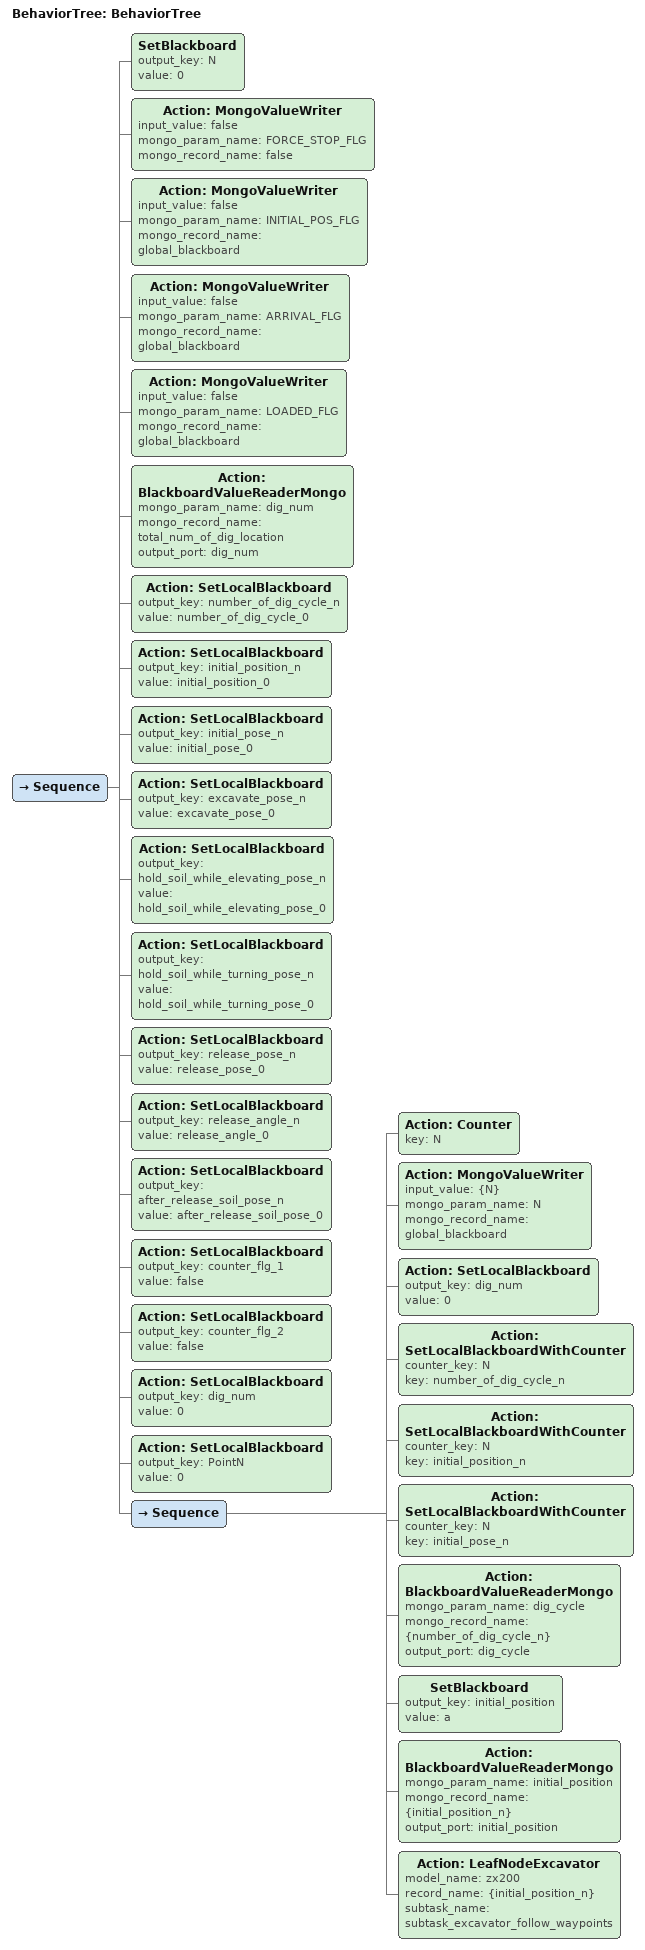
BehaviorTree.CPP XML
<?xml version="1.0"?>
<root main_tree_to_execute="BehaviorTree">
    <BehaviorTree ID="BehaviorTree">
        <Sequence>
            <SetBlackboard output_key="N" value="0"/>
            <Action ID="MongoValueWriter" input_value="false" mongo_param_name="FORCE_STOP_FLG" mongo_record_name="false"/>
            <Action ID="MongoValueWriter" input_value="false" mongo_param_name="INITIAL_POS_FLG" mongo_record_name="global_blackboard"/>
            <Action ID="MongoValueWriter" input_value="false" mongo_param_name="ARRIVAL_FLG" mongo_record_name="global_blackboard"/>
            <Action ID="MongoValueWriter" input_value="false" mongo_param_name="LOADED_FLG" mongo_record_name="global_blackboard"/>
            <Action ID="BlackboardValueReaderMongo" mongo_param_name="dig_num" mongo_record_name="total_num_of_dig_location" output_port="dig_num"/>
            <Action ID="SetLocalBlackboard" output_key="number_of_dig_cycle_n" value="number_of_dig_cycle_0"/>
            <Action ID="SetLocalBlackboard" output_key="initial_position_n" value="initial_position_0"/>
            <Action ID="SetLocalBlackboard" output_key="initial_pose_n" value="initial_pose_0"/>
            <Action ID="SetLocalBlackboard" output_key="excavate_pose_n" value="excavate_pose_0"/>
            <Action ID="SetLocalBlackboard" output_key="hold_soil_while_elevating_pose_n" value="hold_soil_while_elevating_pose_0"/>
            <Action ID="SetLocalBlackboard" output_key="hold_soil_while_turning_pose_n" value="hold_soil_while_turning_pose_0"/>
            <Action ID="SetLocalBlackboard" output_key="release_pose_n" value="release_pose_0"/>
            <Action ID="SetLocalBlackboard" output_key="release_angle_n" value="release_angle_0"/>
            <Action ID="SetLocalBlackboard" output_key="after_release_soil_pose_n" value="after_release_soil_pose_0"/>
            <Action ID="SetLocalBlackboard" output_key="counter_flg_1" value="false"/>
            <Action ID="SetLocalBlackboard" output_key="counter_flg_2" value="false"/>
            <Action ID="SetLocalBlackboard" output_key="dig_num" value="0"/>
            <Action ID="SetLocalBlackboard" output_key="PointN" value="0"/>
            <Sequence>
                <Action ID="Counter" key="N"/>
                <Action ID="MongoValueWriter" input_value="{N}" mongo_param_name="N" mongo_record_name="global_blackboard"/>
                <Action ID="SetLocalBlackboard" output_key="dig_num" value="0"/>
                <Action ID="SetLocalBlackboardWithCounter" counter_key="N" key="number_of_dig_cycle_n"/>
                <Action ID="SetLocalBlackboardWithCounter" counter_key="N" key="initial_position_n"/>
                <Action ID="SetLocalBlackboardWithCounter" counter_key="N" key="initial_pose_n"/>
                <Action ID="BlackboardValueReaderMongo" mongo_param_name="dig_cycle" mongo_record_name="{number_of_dig_cycle_n}" output_port="dig_cycle"/>
                <SetBlackboard output_key="initial_position" value="a"/>
                <Action ID="BlackboardValueReaderMongo" mongo_param_name="initial_position" mongo_record_name="{initial_position_n}" output_port="initial_position"/>
                <Action  model_name="zx200" ID="LeafNodeExcavator" record_name="{initial_position_n}" subtask_name="subtask_excavator_follow_waypoints"/>
            </Sequence>
        </Sequence>
    </BehaviorTree>
</root>
